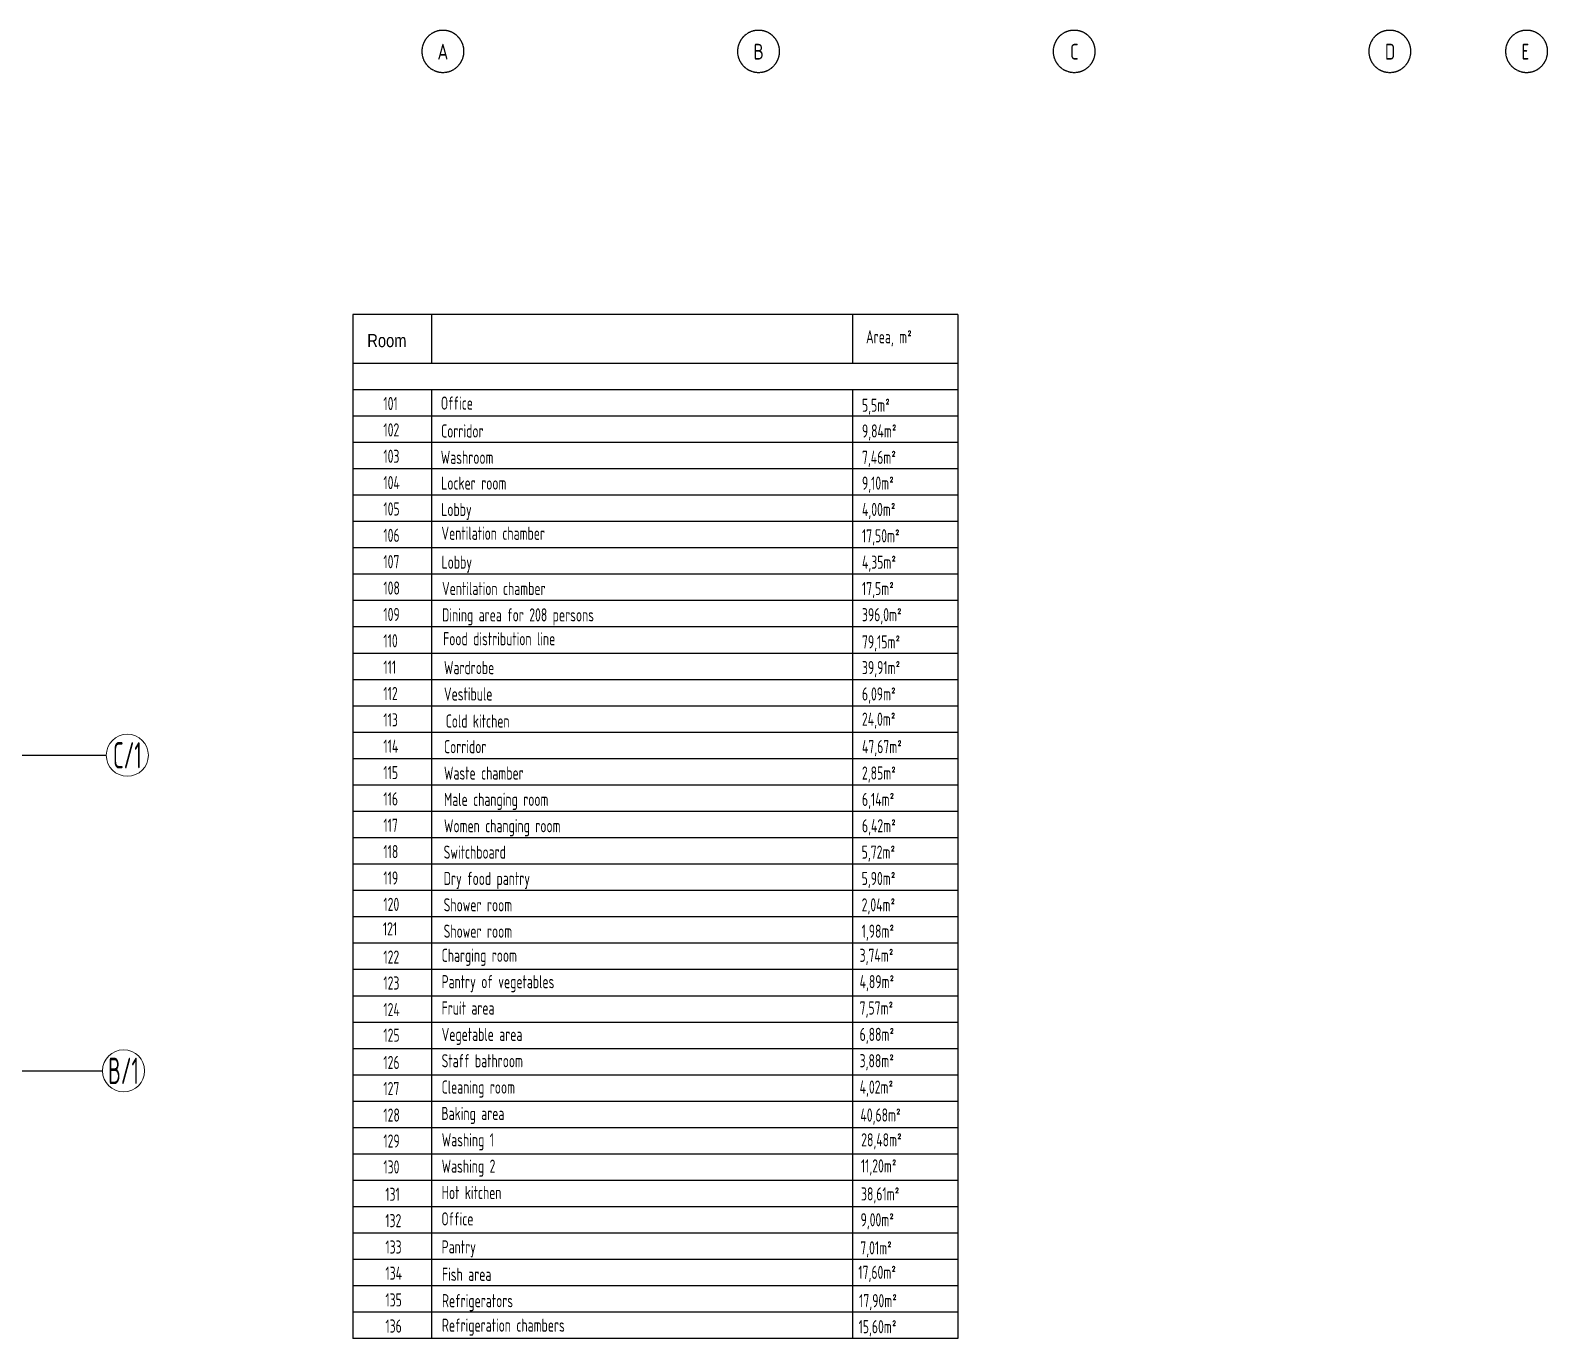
# Model space of a CAD drawing. Header units: millimetres. Extents: x 2162 to 93478, y -2737 to 52379.
# Drawn here: x 60920 to 89762, y 3183 to 28058 of the extents above; entities that cross this region are included whole.
import ezdxf
from ezdxf.enums import TextEntityAlignment as Align

# ---------------------------------------------------------------- set-up
doc = ezdxf.new("R2010")
doc.units = ezdxf.units.MM
doc.linetypes.add('Штрихпунктир 15 х 2 х 2 мм', pattern=[19, 15, -2, 0, -2])
doc.linetypes.add('Штрихпунктирная', pattern=[30, 25, -2.25, 0.5, -2.25])
doc.layers.add('Axes', color=40, linetype='Штрихпунктирная')
doc.layers.add('Text', color=219, linetype='Continuous', lineweight=20)
doc.styles.add('GOST Common_1', font='gost.shx', dxfattribs={"width": 0.8, "height": 250})
doc.styles.add('стиль1', font='cs_gost2304.shx', dxfattribs={"width": 0.8})

msp = doc.modelspace()

# ---------------------------------------------------------------- linework, layer by layer
at = {"color": 0}
for p, q in [((78547.1, 22653.2), (67047.1, 22653.2)), ((67047.1, 22653.2), (67047.1, 3183.4)), ((68547.1, 22653.2), (68547.1, 21725.9)), ((76547.1, 22653.2), (76547.1, 21725.9)), ((78547.1, 22653.2), (78547.1, 3183.4)), ((78547.1, 21725.9), (67047.1, 21725.9)), ((78547.1, 21224.8), (67047.1, 21224.8)), ((68547.1, 21224.8), (67047.1, 21224.8)), ((78547.1, 21224.8), (69047.1, 21224.8)), ((78547.1, 21224.8), (76547.1, 21224.8)), ((76547.1, 21224.8), (76547.1, 20723.6)), ((68547.1, 20723.6), (67047.1, 20723.6)), ((76547.1, 20723.6), (68547.1, 20723.6)), ((78547.1, 20723.6), (76547.1, 20723.6)), ((76547.1, 20723.6), (76547.1, 20222.5)), ((68547.1, 20222.5), (67047.1, 20222.5)), ((76547.1, 20222.5), (68547.1, 20222.5)), ((78547.1, 20222.5), (76547.1, 20222.5)), ((76547.1, 20222.5), (76547.1, 19721.3)), ((68547.1, 19721.3), (67047.1, 19721.3)), ((76547.1, 19721.3), (68547.1, 19721.3)), ((76547.1, 19732.6), (76547.1, 19231.5)), ((78547.1, 19721.3), (76547.1, 19721.3)), ((68547.1, 19220.2), (67047.1, 19220.2)), ((76547.1, 19220.2), (68547.1, 19220.2)), ((76547.1, 19231.5), (76547.1, 18730.3)), ((78547.1, 19220.2), (76547.1, 19220.2)), ((68547.1, 18719), (67047.1, 18719)), ((76547.1, 18719), (68547.1, 18719)), ((76547.1, 18730.3), (76547.1, 18229.2)), ((78547.1, 18719), (76547.1, 18719)), ((68547.1, 18217.9), (67047.1, 18217.9)), ((76547.1, 18217.9), (68547.1, 18217.9)), ((76547.1, 18229.2), (76547.1, 17728)), ((78547.1, 18217.9), (76547.1, 18217.9)), ((68547.1, 17716.7), (67047.1, 17716.7)), ((76547.1, 17716.7), (68547.1, 17716.7)), ((76547.1, 17728), (76547.1, 17226.9)), ((78547.1, 17716.7), (76547.1, 17716.7)), ((68547.1, 17215.6), (67047.1, 17215.6)), ((76547.1, 17215.6), (68547.1, 17215.6)), ((76547.1, 17226.9), (76547.1, 16725.7)), ((78547.1, 17215.6), (76547.1, 17215.6)), ((68547.1, 16714.4), (67047.1, 16714.4)), ((76547.1, 16714.4), (68547.1, 16714.4)), ((76547.1, 16725.7), (76547.1, 16224.6)), ((78547.1, 16714.4), (76547.1, 16714.4)), ((68547.1, 16213.3), (67047.1, 16213.3)), ((76547.1, 16213.3), (68547.1, 16213.3)), ((76547.1, 16224.6), (76547.1, 15723.4)), ((78547.1, 16213.3), (76547.1, 16213.3)), ((68547.1, 15712.1), (67047.1, 15712.1)), ((76547.1, 15712.1), (68547.1, 15712.1)), ((76547.1, 15723.4), (76547.1, 15222.3)), ((78547.1, 15712.1), (76547.1, 15712.1)), ((68547.1, 15211), (67047.1, 15211)), ((76547.1, 15211), (68547.1, 15211)), ((76547.1, 15222.3), (76547.1, 14721.1)), ((78547.1, 15211), (76547.1, 15211)), ((68547.1, 14709.8), (67047.1, 14709.8)), ((76547.1, 14709.8), (68547.1, 14709.8)), ((76547.1, 14721.1), (76547.1, 14220)), ((78547.1, 14709.8), (76547.1, 14709.8)), ((68547.1, 14208.7), (67047.1, 14208.7)), ((76547.1, 14208.7), (68547.1, 14208.7)), ((76547.1, 14220), (76547.1, 13718.8)), ((78547.1, 14208.7), (76547.1, 14208.7)), ((68547.1, 13707.5), (67047.1, 13707.5)), ((76547.1, 13707.5), (68547.1, 13707.5)), ((76547.1, 13718.8), (76547.1, 13217.7)), ((78547.1, 13707.5), (76547.1, 13707.5)), ((68547.1, 13206.4), (67047.1, 13206.4)), ((76547.1, 13206.4), (68547.1, 13206.4)), ((76547.1, 13217.7), (76547.1, 12716.5)), ((78547.1, 13206.4), (76547.1, 13206.4)), ((68547.1, 12705.2), (67047.1, 12705.2)), ((76547.1, 12705.2), (68547.1, 12705.2)), ((76547.1, 12716.5), (76547.1, 11201.8)), ((78547.1, 12705.2), (76547.1, 12705.2)), ((68547.1, 12204.1), (67047.1, 12204.1)), ((76547.1, 12204.1), (68547.1, 12204.1)), ((78547.1, 12204.1), (76547.1, 12204.1)), ((68547.1, 11702.9), (67047.1, 11702.9)), ((76547.1, 11702.9), (68547.1, 11702.9)), ((78547.1, 11702.9), (76547.1, 11702.9)), ((68547.1, 11201.8), (67047.1, 11201.8)), ((76547.1, 11201.8), (68547.1, 11201.8)), ((78547.1, 11201.8), (76547.1, 11201.8)), ((76547.1, 11201.8), (76547.1, 10700.6)), ((68547.1, 10700.6), (67047.1, 10700.6)), ((76547.1, 10700.6), (68547.1, 10700.6)), ((78547.1, 10700.6), (76547.1, 10700.6)), ((76547.1, 10700.6), (76547.1, 10199.5)), ((68547.1, 10199.5), (67047.1, 10199.5)), ((76547.1, 10199.5), (68547.1, 10199.5)), ((78547.1, 10199.5), (76547.1, 10199.5)), ((76547.1, 10199.5), (76547.1, 9698.3)), ((68547.1, 9698.3), (67047.1, 9698.3)), ((76547.1, 9698.3), (68547.1, 9698.3)), ((78547.1, 9698.3), (76547.1, 9698.3)), ((76547.1, 9698.3), (76547.1, 9197.2)), ((68547.1, 9197.2), (67047.1, 9197.2)), ((76547.1, 9197.2), (68547.1, 9197.2)), ((76547.1, 9208.5), (76547.1, 8707.3)), ((78547.1, 9197.2), (76547.1, 9197.2)), ((76547.1, 9197.2), (76547.1, 8696)), ((68547.1, 8696), (67047.1, 8696)), ((76547.1, 8696), (68547.1, 8696)), ((76547.1, 8707.3), (76547.1, 8206.2)), ((78547.1, 8696), (76547.1, 8696)), ((68547.1, 8194.9), (67047.1, 8194.9)), ((76547.1, 8194.9), (68547.1, 8194.9)), ((76547.1, 8206.2), (76547.1, 7705)), ((78547.1, 8194.9), (76547.1, 8194.9)), ((68547.1, 7693.7), (67047.1, 7693.7)), ((76547.1, 7693.7), (68547.1, 7693.7)), ((76547.1, 7705), (76547.1, 7203.9)), ((78547.1, 7693.7), (76547.1, 7693.7)), ((68547.1, 7192.6), (67047.1, 7192.6)), ((76547.1, 7192.6), (68547.1, 7192.6)), ((76547.1, 7203.9), (76547.1, 6702.7)), ((78547.1, 7192.6), (76547.1, 7192.6)), ((68547.1, 6691.4), (67047.1, 6691.4)), ((76547.1, 6691.4), (68547.1, 6691.4)), ((76547.1, 6702.7), (76547.1, 6201.6)), ((78547.1, 6691.4), (76547.1, 6691.4)), ((68547.1, 6190.3), (67047.1, 6190.3)), ((76547.1, 6190.3), (68547.1, 6190.3)), ((76547.1, 6201.6), (76547.1, 5700.4)), ((78547.1, 6190.3), (76547.1, 6190.3)), ((68547.1, 5689.1), (67047.1, 5689.1)), ((76547.1, 5689.1), (68547.1, 5689.1)), ((76547.1, 5700.4), (76547.1, 5199.3)), ((78547.1, 5689.1), (76547.1, 5689.1)), ((76547.1, 5199.3), (76547.1, 4698.1)), ((68547.1, 5188), (67047.1, 5188)), ((76547.1, 5188), (68547.1, 5188)), ((78547.1, 5188), (76547.1, 5188)), ((68547.1, 4686.8), (67047.1, 4686.8)), ((76547.1, 4686.8), (68547.1, 4686.8)), ((76547.1, 4698.1), (76547.1, 4197)), ((78547.1, 4686.8), (76547.1, 4686.8)), ((68547.1, 4185.7), (67047.1, 4185.7)), ((76547.1, 4185.7), (68547.1, 4185.7)), ((76547.1, 4197), (76547.1, 3695.8)), ((78547.1, 4185.7), (76547.1, 4185.7)), ((68547.1, 3684.5), (67047.1, 3684.5)), ((76547.1, 3684.5), (68547.1, 3684.5)), ((76547.1, 3695.8), (76547.1, 3194.7)), ((78547.1, 3684.5), (76547.1, 3684.5)), ((68547.1, 3183.4), (67047.1, 3183.4)), ((76547.1, 3183.4), (68547.1, 3183.4)), ((76547.1, 3194.7), (76547.1, 3183.4)), ((78547.1, 3183.4), (76547.1, 3183.4))]:
    msp.add_line(p, q, dxfattribs=at)
for points in [[(68547.1, 21224.8), (68547.1, 10700.6)], [(68547.1, 10700.6), (68547.1, 3183.4)]]:
    msp.add_lwpolyline(points, dxfattribs=at)
at = {"layer": 'Axes', "linetype": 'Штрихпунктир 15 х 2 х 2 мм'}
for p, q in [((57346.1, 14275.8), (62363.9, 14275.8)), ((57346.1, 8275.8), (62291.6, 8275.8))]:
    msp.add_line(p, q, dxfattribs=at)
at = {"layer": 'Axes', "color": 0}
for centre, start, end in [((68762.2, 27658.5), 0, 180), ((74762.2, 27658.5), 0, 180), ((80762.2, 27658.5), 0, 180), ((86762.2, 27658.5), 0, 180), ((89362.2, 27658.5), 0, 180), ((68762.2, 27658.5), 180, 0), ((74762.2, 27658.5), 180, 0), ((80762.2, 27658.5), 180, 0), ((86762.2, 27658.5), 180, 0), ((89362.2, 27658.5), 180, 0)]:
    msp.add_arc(centre, 400, start, end, dxfattribs=at)
at = {"layer": 'Text'}
for centre in [(62763.9, 14275.8), (62691.6, 8275.8)]:
    msp.add_circle(centre, 400, dxfattribs=at)

# ---------------------------------------------------------------- texts
at = {"color": 0, "char_height": 250, "attachment_point": 1, "line_spacing_factor": 1.022761, "style": 'стиль1'}
for s, insert, width in [('{\\fArial|b0|i0|c0|p34;Room}', (67324.2, 22285.4), 2335.216), ('Area, m{\\fGOST Common|b1|i0|c238|p34;²}', (76805.7, 22357.4), 2335.216), ('101', (67631, 21087.8), 2335.216), ('Office', (68722.5, 21095.9), 4992.751), ('5,5m{\\fGOST Common|b0|i0|c238|p34;²}', (76727.8, 21056.4), 4992.751), ('102', (67631, 20586.7), 2335.216), ('Corridor', (68727.5, 20566.3), 4992.751), ('9,84m{\\fGOST Common|b0|i0|c238|p34;²} ', (76727.9, 20566.3), 4992.751), ('103', (67631, 20085.5), 2335.216), ('Washroom', (68721.5, 20065.2), 4992.751), ('7,46m{\\fGOST Common|b0|i0|c238|p34;²} ', (76727.9, 20065.2), 4992.751), ('104', (67631, 19584.4), 2335.216), ('Locker room', (68729.5, 19575.3), 4992.751), ('9,10m{\\fGOST Common|b0|i0|c238|p34;²} ', (76727.9, 19575.3), 4992.751), ('105', (67631, 19083.2), 2335.216), ('Lobby', (68730.4, 19074.2), 4992.751), ('4,00m{\\fGOST Common|b0|i0|c238|p34;²}', (76727.9, 19074.2), 4992.751), ('106', (67631, 18582.1), 4992.751), ('Ventilation chamber', (68734, 18621.3), 4992.751), ('17,50m{\\fGOST Common|b0|i0|c238|p34;²} ', (76727.9, 18573), 4992.751), ('107', (67631, 18080.9), 2335.216), ('Lobby', (68736.8, 18071.9), 4992.751), ('4,35m{\\fGOST Common|b0|i0|c238|p34;²} ', (76727.9, 18071.9), 4992.751), ('108', (67631, 17579.8), 2335.216), ('Ventilation chamber', (68745.8, 17570.7), 4992.751), ('17,5m{\\fGOST Common|b0|i0|c238|p34;²}', (76727.9, 17570.7), 4992.751), ('109', (67631, 17078.6), 2335.216), ('Dining area for 208 persons', (68745.8, 17069.6), 4992.751), ('396,0m{\\fGOST Common|b0|i0|c238|p34;²}', (76727.9, 17072.8), 4992.751), ('110', (67631, 16577.5), 4992.751), ('Food distribution line', (68766.2, 16615.4), 4992.751), ('79,15m{\\fGOST Common|b0|i0|c238|p34;²}', (76727.9, 16555.5), 4992.751), ('111', (67631, 16076.3), 2335.216), ('Wardrobe', (68782.3, 16067.3), 4992.751), ('39,91m{\\fGOST Common|b0|i0|c238|p34;²}', (76727.9, 16067.3), 4992.751), ('112', (67631, 15575.2), 2335.216), ('Vestibule', (68782.3, 15566.1), 4992.751), ('6,09m{\\fGOST Common|b0|i0|c238|p34;²}', (76727.9, 15566.1), 4992.751), ('113', (67631, 15074), 4992.751), ('Cold kitchen', (68816, 15050.9), 4992.751), ('24,0m{\\fGOST Common|b0|i0|c238|p34;²}', (76727.9, 15087.1), 4992.751), ('114', (67631, 14572.9), 2335.216), ('Corridor', (68782.3, 14563.8), 4992.751), ('47,67m{\\fGOST Common|b0|i0|c238|p34;²}', (76727.9, 14563.8), 4992.751), ('115', (67631, 14071.7), 2335.216), ('Waste chamber', (68782.3, 14062.7), 4992.751), ('2,85m{\\fGOST Common|b0|i0|c238|p34;²}', (76727.9, 14062.7), 4992.751), ('116', (67631, 13570.6), 2335.216), ('Male changing room', (68782.3, 13561.5), 4992.751), ('6,14m{\\fGOST Common|b0|i0|c238|p34;²}', (76727.9, 13561.5), 4992.751), ('117', (67631, 13069.4), 2335.216), ('Women changing room', (68782.3, 13060.4), 4992.751), ('6,42m{\\fGOST Common|b0|i0|c238|p34;²}', (76727.9, 13060.4), 4992.751), ('118', (67631, 12568.3), 2335.216), ('Switchboard', (68776.3, 12559), 4992.751), ('5,72m{\\fGOST Common|b0|i0|c238|p34;²}', (76722, 12559), 4992.751), ('119', (67631, 12067.1), 2335.216), ('Dry food pantry', (68776.3, 12057.9), 4992.751), ('5,90m{\\fGOST Common|b0|i0|c238|p34;²}', (76722, 12057.9), 4992.751), ('120', (67631, 11566), 2335.216), ('Shower room', (68776.3, 11556.7), 4992.751), ('2,04m{\\fGOST Common|b0|i0|c238|p34;²}', (76722, 11556.7), 4992.751), ('121', (67621.2, 11100.2), 2335.216), ('Shower room', (68776.3, 11055.6), 4992.751), ('1,98m{\\fGOST Common|b0|i0|c238|p34;²}', (76722, 11055.6), 4992.751), ('122', (67631, 10563.7), 2335.216), ('Charging room', (68737.9, 10597), 4992.751), ('3,74m{\\fGOST Common|b0|i0|c238|p34;²}', (76683.6, 10597), 4992.751), ('Pantry of vegetables', (68737.9, 10095.8), 4992.751), ('4,89m{\\fGOST Common|b0|i0|c238|p34;²}', (76683.6, 10095.8), 4992.751), ('123', (67631, 10070.4), 2335.216), ('124', (67631, 9565), 2335.216), ('Fruit area', (68737.9, 9594.7), 4992.751), ('7,57m{\\fGOST Common|b0|i0|c238|p34;²}', (76683.6, 9594.7), 4992.751), ('125', (67631, 9077.9), 2335.216), ('Vegetable area', (68737.9, 9093.5), 4992.751), ('6,88m{\\fGOST Common|b0|i0|c238|p34;²}', (76683.6, 9093.5), 4992.751), ('126', (67631, 8560.3), 2335.216), ('Staff bathroom', (68737.9, 8592.4), 4992.751), ('3,88m{\\fGOST Common|b0|i0|c238|p34;²}', (76683.6, 8592.4), 4992.751), ('Cleaning room', (68737.9, 8091.2), 6443.312), ('4,02m{\\fGOST Common|b0|i0|c238|p34;²}', (76683.6, 8091.2), 4992.751), ('127', (67631, 8064.9), 2335.216), ('128', (67631, 7559.5), 2335.216), ('Baking area', (68733.7, 7590), 4992.751), ('40,68m{\\fGOST Common|b0|i0|c238|p34;²}', (76698.3, 7560.3), 4992.751), ('129', (67631, 7066.3), 2335.216), ('Washing 1', (68740.1, 7088.9), 4992.751), ('28,48m{\\fGOST Common|b0|i0|c238|p34;²}', (76713.6, 7088.9), 4992.751), ('130', (67631, 6573), 2335.216), ('Washing 2', (68737.9, 6587.8), 5879.977), ('11,20m{\\fGOST Common|b0|i0|c238|p34;²}', (76707, 6592.8), 4992.751), ('Hot kitchen', (68737.9, 6086.6), 4992.751), ('38,61m{\\fGOST Common|b0|i0|c238|p34;²}', (76710.3, 6060.4), 4992.751), ('131', (67666.7, 6053.3), 2335.216), ('132', (67666.7, 5552.2), 2335.216), ('Office', (68733.2, 5585.5), 4992.751), ('9,00m{\\fGOST Common|b0|i0|c238|p34;²}', (76700.8, 5568.9), 4992.751), ('133', (67669.7, 5051), 4992.751), ('Pantry', (68738.7, 5053.5), 6612.882), ('7,01m{\\fGOST Common|b0|i0|c238|p34;²}', (76695.3, 5034.5), 4992.751), ('134', (67669.7, 4553.2), 4992.751), ('Fish area', (68744.4, 4531.7), 4992.751), ('17,60m{\\fGOST Common|b0|i0|c238|p34;²}', (76658.6, 4569.8), 4992.751), ('135', (67669.7, 4045.1), 2335.216), ('Refrigerators', (68744.4, 4030.5), 4992.751), ('17,90m{\\fGOST Common|b0|i0|c238|p34;²}', (76674, 4030.5), 4992.751), ('136', (67669.7, 3547.3), 4992.751), ('Refrigeration chambers', (68742.7, 3565.3), 4992.751), ('15,60m{\\fGOST Common|b0|i0|c238|p34;²}', (76663.5, 3535.8), 4992.751)]:
    msp.add_mtext(s, dxfattribs=dict(at, insert=insert, width=width))
at = {"layer": 'Text', "style": 'стиль1', "width": 0.7}
for s, p in [('C/1', (62763.9, 14275.8)), ('B/1', (62691.6, 8275.8))]:
    msp.add_text(s, height=500, dxfattribs=at).set_placement(p, align=Align.MIDDLE_CENTER)
at = {"layer": 'Text', "linetype": 'Штрихпунктир 15 х 2 х 2 мм', "char_height": 300, "attachment_point": 1, "style": 'GOST Common_1'}
for s, insert, width in [('\\fGOST Common|b0|i0|c204|p34|;\\W.8;А', (68658.6, 27802.9), 262.953), ('\\fGOST Common|b0|i0|c204|p34|;\\W.8;B', (74666.6, 27802.9), 243.713), ('\\fGOST Common|b0|i0|c204|p34|;\\W.8;C', (80682.6, 27802.9), 205.232), ('\\fGOST Common|b0|i0|c204|p34|;\\W.8;D', (86669, 27802.9), 237.299), ('{\\W0.8;E}', (89269, 27802.9), 237.299)]:
    msp.add_mtext(s, dxfattribs=dict(at, insert=insert, width=width))

doc.saveas('drawing.dxf')
